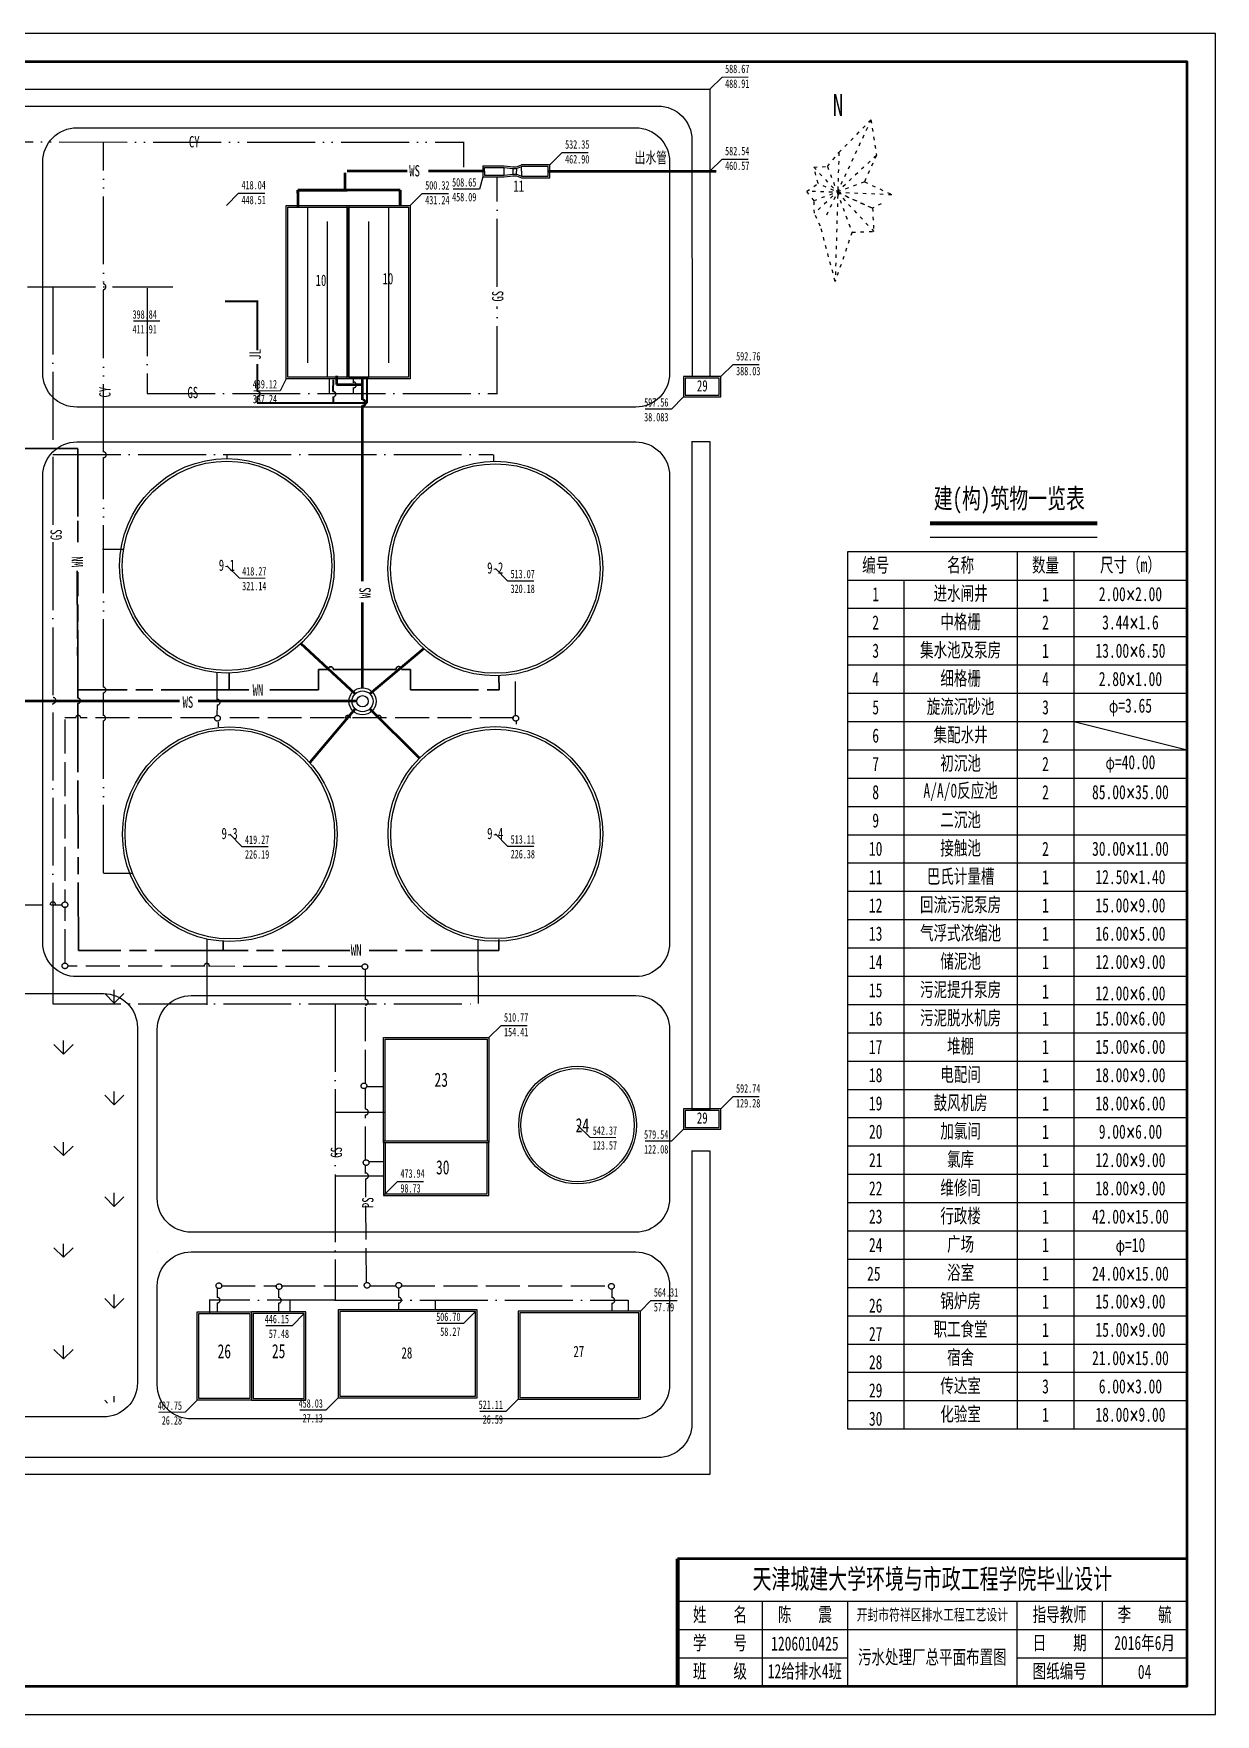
# Model space of a CAD drawing. Header units: millimetres. Extents: x 3398 to 7210, y -938 to 672.
# Drawn here: x 4851 to 5268, y -917 to -323 of the extents above; entities that cross this region are included whole.
import ezdxf
from ezdxf.enums import TextEntityAlignment as Align

# ---------------------------------------------------------------- set-up
doc = ezdxf.new("R2010")
doc.units = ezdxf.units.MM
for name, pattern in [('ACAD_ISO02W100', [15, 12, -3]), ('ACAD_ISO03W100', [30, 12, -18]), ('ACAD_ISO04W100', [30, 24, -3, 0, -3]), ('ACAD_ISO05W100', [33, 24, -3, 0, -3, 0, -3]), ('ACAD_ISO08W100', [36, 24, -3, 6, -3])]:
    doc.linetypes.add(name, pattern=pattern)
for name, color, linetype, lineweight in [('加氯线', 4, 'Continuous', 35), ('污水管线', 5, 'Continuous', 50), ('污泥管线', 40, 'ACAD_ISO08W100', 50)]:
    doc.layers.add(name, color=color, linetype=linetype, lineweight=lineweight)
for name, color, linetype in [('厂区排水管线', 252, 'ACAD_ISO02W100'), ('厂区给水管', 150, 'ACAD_ISO04W100'), ('图框线和图表线', 7, 'Continuous'), ('坐标', 7, 'Continuous'), ('文字', 7, 'Continuous'), ('污水处理构筑物', 6, 'Continuous'), ('绿地', 3, 'Continuous'), ('超越管线', 7, 'ACAD_ISO05W100'), ('辅助构筑物和建筑物', 1, 'Continuous')]:
    doc.layers.add(name, color=color, linetype=linetype)
doc.styles.add('52', font='', dxfattribs={"width": 0.7, "height": 5})
doc.styles.get("Standard").update_dxf_attribs({"font": 'txt', "bigfont": 'gbcbig.shx'})
doc.styles.add('长仿宋', font='simfang.ttf', dxfattribs={"width": 0.7, "height": 4})
doc.styles.get('52').set_extended_font_data('FangSong_GB2312')

# ---------------------------------------------------------------- blocks, each defined once
blk = doc.blocks.new('4')
at = {"layer": '厂区排水管线', "lineweight": -2}
blk.add_circle((0, 0), 1, dxfattribs=at)

msp = doc.modelspace()

# ---------------------------------------------------------------- hatches: boundary and pattern name
at = {"layer": '绿地', "lineweight": -3}
h = msp.add_hatch(dxfattribs=at)
h.set_pattern_fill('GRASS', color=256, style=0)
h.set_pattern_definition([(90, (4502.127, -827.204), (-17.9605, 17.9605), [4.7625, -31.1585]), (45, (4502.127, -827.204), (-17.9605, 17.9605), [4.7625, -20.6375]), (135, (4502.127, -827.204), (-17.9605, -17.9605), [4.7625, -20.6375])])
edge = h.paths.add_edge_path()
edge.add_arc((4535.682, -669.244), 12, 90, 180)
edge.add_line((4523.682, -669.244), (4523.682, -794.844))
edge.add_arc((4535.682, -794.844), 12, 180, 270)
edge.add_line((4535.682, -806.844), (4876.753, -806.844))
edge.add_arc((4876.753, -794.844), 12, 270, 360)
edge.add_line((4888.753, -794.844), (4888.753, -669.244))
edge.add_arc((4876.753, -669.244), 12, 0, 90)
edge.add_line((4876.753, -657.244), (4535.682, -657.244))
edge = h.paths.add_edge_path(flags=17)
edge.add_line((4523.682, -669.244), (4523.682, -794.844))

# ---------------------------------------------------------------- linework, layer by layer
at = {"layer": '加氯线'}
for p, q in [((4918.495, -417.391), (4929.932, -417.391)), ((4929.762, -417.22), (4929.762, -434.723)), ((4929.762, -439.656), (4929.762, -449.416)), ((4956.564, -445.195), (4956.517, -449.356)), ((4968.684, -453.383), (4968.684, -445.024)), ((4929.814, -451.099), (4929.814, -453.385)), ((4956.564, -451.297), (4956.564, -453.212)), ((4929.762, -453.383), (4968.684, -453.383))]:
    msp.add_line(p, q, dxfattribs=at)
at = {"layer": '加氯线', "lineweight": 30}
for centre in [(4929.752, -450.215), (4956.549, -450.347)]:
    msp.add_arc(centre, 1, 270, 90, dxfattribs=at)
at = {"layer": '厂区排水管线', "lineweight": -3}
for p, q in [((4915.686, -558.263), (4915.686, -548.686)), ((5021.081, -563.82), (5021.081, -549.112)), ((4915.686, -563.882), (4915.706, -560.143)), ((4865.633, -564.727), (4861.873, -564.727)), ((4914.678, -564.727), (4867.485, -564.727)), ((4916.002, -566.261), (4916.002, -567.86)), ((5020.484, -564.727), (4920.161, -564.727)), ((5021.354, -566.963), (5021.354, -565.895)), ((4861.9, -651.41), (4861.895, -631.391)), ((4911.231, -652.514), (4862.909, -652.477)), ((4966.834, -652.557), (4912.588, -652.515)), ((4968.015, -664.323), (4968.013, -653.653)), ((4968.02, -694.005), (4968.015, -666.224)), ((4968.022, -702.953), (4968.02, -695.552)), ((4974.361, -695.048), (4968.271, -695.048)), ((4968.063, -721.128), (4968.059, -705.013)), ((4968.091, -725.732), (4968.064, -722.641)), ((4974.545, -721.601), (4969.445, -721.617)), ((4968.429, -764.107), (4968.108, -727.605)), ((4915.664, -766.245), (4915.65, -769.527)), ((4917.079, -765.486), (4936.775, -765.486)), ((4937.276, -765.651), (4937.276, -765.671)), ((4938.306, -765.486), (4967.776, -765.486)), ((4969.625, -765.466), (4978.923, -765.468)), ((4979.697, -766.256), (4979.714, -769.472)), ((4980.557, -765.469), (5053.83, -765.483)), ((4915.642, -771.413), (4915.63, -774.386)), ((4937.276, -766.521), (4937.276, -769.659)), ((4937.276, -771.457), (4937.276, -774.386)), ((4979.725, -771.478), (4979.736, -773.554)), ((5055.086, -771.533), (5055.108, -774.505)), ((5055.097, -766.577), (5055.09, -769.621))]:
    msp.add_line(p, q, dxfattribs=at)
at = {"layer": '厂区排水管线'}
for p, q in [((4861.86, -565.335), (4861.863, -629.762)), ((4796.855, -630.787), (4860.86, -630.789))]:
    msp.add_line(p, q, dxfattribs=at)
at = {"layer": '厂区排水管线', "lineweight": -3}
for centre, radius, start, end in [((4875.357, -412.348), 1, 270, 90), ((4875.492, -471.721), 1, 270, 90), ((4875.35, -554.837), 1, 270, 90), ((4915.676, -559.16), 1, 270, 90), ((4866.538, -564.781), 0.954, 0, 180), ((4875.221, -564.784), 1, 270, 90), ((4961.82, -564.804), 0.954, 0, 180), ((4972.714, -564.776), 0.954, 0, 180), ((4857.589, -630.734), 0.954, 0, 180), ((4911.973, -652.419), 0.954, 0, 180), ((4967.985, -665.22), 1, 270, 90), ((4968.059, -704.013), 1, 270, 90), ((4968.094, -726.595), 1, 270, 90), ((4915.66, -770.499), 1, 270, 90), ((4937.284, -770.563), 1, 270, 90), ((4979.751, -770.48), 1, 270, 90), ((5055.112, -770.56), 1, 264.748895, 89.973598)]:
    msp.add_arc(centre, radius, start, end, dxfattribs=at)
at = {"layer": '厂区给水管'}
for p, q in [((5014.498, -412.324), (5014.498, -373.77)), ((4607.81, -412.319), (4899.93, -412.319)), ((4857.622, -412.314), (4857.622, -645.043)), ((4890.908, -412.848), (4890.908, -450.128)), ((5014.498, -450.26), (5014.498, -419.321)), ((4955.305, -450.143), (4955.305, -444.947)), ((4963.833, -446.25), (4963.833, -444.947)), ((4890.908, -450.128), (5014.498, -450.128)), ((4963.833, -450.143), (4963.833, -447.902)), ((4857.612, -471.646), (5013.195, -471.646)), ((4857.622, -645.043), (4857.622, -665.757)), ((4912.085, -666.07), (4912.057, -642.75)), ((5007.755, -643.083), (5007.79, -665.61)), ((4857.622, -665.757), (5007.71, -665.757))]:
    msp.add_line(p, q, dxfattribs=at)
at = {"layer": '厂区给水管', "lineweight": -3}
for p, q in [((4919.093, -471.584), (4919.093, -473.08)), ((5013.209, -471.723), (5013.209, -473.955)), ((4957.286, -665.848), (4957.286, -770.533)), ((4957.315, -704.027), (4974.998, -704.027)), ((4957.225, -726.567), (4974.447, -726.567)), ((4957.286, -770.533), (4912.827, -770.533)), ((4912.933, -770.648), (4912.933, -774.999)), ((4941.335, -770.441), (4941.335, -774.791)), ((4957.115, -770.533), (5060.872, -770.533)), ((4992.601, -770.5), (4992.601, -773.852)), ((5060.872, -770.533), (5060.872, -774.522))]:
    msp.add_line(p, q, dxfattribs=at)
for centre in [(4963.842, -447.042), (4857.658, -558.545)]:
    msp.add_arc(centre, 1, 270, 90, dxfattribs=at)
at = {"layer": '图框线和图表线'}
for p, q in [((5258.261, -332.887), (5258.261, -412.887)), ((5226.477, -500.933), (5167.477, -500.933)), ((5258.261, -505.994), (5138.261, -505.994)), ((5138.261, -505.994), (5138.261, -515.994)), ((5198.261, -505.994), (5198.261, -815.994)), ((5218.261, -505.856), (5218.261, -815.994)), ((5138.261, -515.994), (5138.261, -815.994)), ((5138.261, -515.994), (5258.261, -515.994)), ((5158.261, -515.994), (5158.261, -815.994)), ((5138.261, -525.994), (5258.261, -525.994)), ((5138.261, -535.994), (5258.261, -535.994)), ((5138.261, -545.994), (5258.261, -545.994)), ((5138.261, -555.994), (5258.261, -555.994)), ((5138.261, -565.994), (5258.261, -565.994)), ((5218.261, -565.994), (5258.261, -575.994)), ((5138.261, -575.994), (5258.261, -575.994)), ((5138.261, -585.994), (5258.261, -585.994)), ((5138.261, -595.994), (5258.261, -595.994)), ((5138.261, -605.994), (5258.261, -605.994)), ((5138.261, -615.994), (5258.261, -615.994)), ((5138.261, -625.994), (5258.261, -625.994)), ((5138.261, -635.994), (5258.261, -635.994)), ((5138.261, -645.994), (5258.261, -645.994)), ((5138.261, -655.994), (5258.261, -655.994)), ((5138.261, -665.994), (5258.261, -665.994)), ((5138.261, -675.994), (5258.261, -675.994)), ((5138.261, -685.994), (5258.261, -685.994)), ((5138.261, -695.994), (5258.261, -695.994)), ((5138.261, -705.994), (5258.261, -705.994)), ((5138.261, -715.994), (5258.261, -715.994)), ((5138.261, -725.994), (5258.261, -725.994)), ((5138.261, -735.994), (5258.261, -735.994)), ((5138.261, -745.994), (5258.261, -745.994)), ((5138.261, -755.994), (5258.261, -755.994)), ((5138.261, -765.994), (5258.261, -765.994)), ((5138.261, -775.994), (5258.261, -775.994)), ((5138.261, -785.994), (5258.261, -785.994)), ((5138.261, -795.994), (5258.261, -795.994)), ((5138.261, -805.994), (5258.261, -805.994)), ((5138.261, -815.994), (5258.261, -815.994)), ((5078.261, -876.887), (5258.261, -876.887)), ((5108.261, -906.887), (5108.261, -876.887)), ((5138.261, -876.887), (5138.261, -906.887)), ((5198.261, -906.887), (5198.261, -876.887)), ((5228.261, -876.887), (5228.261, -906.887)), ((5078.261, -886.887), (5258.261, -886.887)), ((5078.261, -896.887), (5138.261, -896.887)), ((5198.261, -896.887), (5258.261, -896.887)), ((5258.261, -906.887), (5078.261, -906.887)), ((5258.261, -906.887), (5258.261, -906.887))]:
    msp.add_line(p, q, dxfattribs=at)
at = {"layer": '图框线和图表线', "color": 0, "linetype": 'ACAD_ISO03W100', "ltscale": 0.1}
for p, q in [((5146.607, -353.379), (5130.357, -388.272)), ((5135.277, -364.921), (5146.607, -353.379)), ((5146.607, -353.379), (5148.52, -365.936)), ((5148.52, -365.936), (5126.597, -386.395)), ((5131.219, -369.819), (5135.277, -364.921)), ((5135.277, -364.921), (5133.965, -410.485)), ((5148.52, -365.936), (5144.257, -375.3)), ((5126.386, -370.083), (5131.219, -369.819)), ((5126.386, -370.083), (5147.592, -392.806)), ((5127.909, -375.852), (5126.386, -370.083)), ((5131.219, -369.819), (5134.621, -378.907)), ((5123.887, -378.597), (5127.909, -375.852)), ((5153.952, -379.856), (5123.887, -378.597)), ((5126.537, -381.933), (5123.887, -378.597)), ((5144.257, -375.3), (5126.537, -381.933)), ((5147.135, -384.604), (5127.909, -375.852)), ((5134.621, -378.907), (5147.135, -384.604)), ((5126.597, -386.395), (5126.537, -381.933)), ((5128.755, -390.93), (5126.597, -386.395)), ((5133.965, -410.485), (5128.755, -390.93)), ((5139.93, -393.091), (5133.965, -410.485))]:
    msp.add_line(p, q, dxfattribs=at)
at = {"layer": '图框线和图表线', "linetype": 'ACAD_ISO03W100', "ltscale": 0.1}
for p, q in [((5134.621, -378.907), (5139.93, -393.091)), ((5144.257, -375.3), (5153.621, -379.563)), ((5150.248, -383.023), (5147.135, -384.604)), ((5147.135, -384.604), (5147.592, -392.806)), ((5139.93, -393.091), (5147.592, -392.806))]:
    msp.add_line(p, q, dxfattribs=at)
at = {"layer": '图框线和图表线', "lineweight": 70}
for p, q in [((5167.477, -495.933), (5226.477, -495.933)), ((5078.261, -861.887), (5078.261, -906.887))]:
    msp.add_line(p, q, dxfattribs=at)
at = {"layer": '图框线和图表线', "lineweight": 50}
msp.add_line((5258.261, -861.887), (5078.261, -861.887), dxfattribs=at)
at = {"layer": '图框线和图表线'}
msp.add_lwpolyline([(4427.261, -916.887), (5268.261, -916.887), (5268.261, -322.887), (4427.261, -322.887)], close=True, dxfattribs=at)
at = {"layer": '图框线和图表线', "lineweight": 50}
msp.add_lwpolyline([(4452.261, -906.887), (5258.261, -906.887), (5258.261, -332.887), (4452.261, -332.887)], close=True, dxfattribs=at)
at = {"layer": '坐标', "lineweight": -3}
for p, q in [((5089.707, -342.514), (5094, -338.221)), ((5094, -338.221), (5103.248, -338.199)), ((5033.186, -369.223), (5037.479, -364.93)), ((5037.479, -364.93), (5046.728, -364.908)), ((5089.706, -371.547), (5093.999, -367.254)), ((5093.999, -367.254), (5103.247, -367.232)), ((5009.486, -373.527), (5008.274, -377.82)), ((4918.886, -383.613), (4923.179, -379.321)), ((4923.179, -379.321), (4932.427, -379.298)), ((4983.774, -383.679), (4988.067, -379.387)), ((4988.067, -379.387), (4997.315, -379.364)), ((5008.274, -377.82), (4999.026, -377.842)), ((4895.393, -424.506), (4886.145, -424.529)), ((4939.961, -444.879), (4937.855, -449.172)), ((5093.604, -444.088), (5097.897, -439.795)), ((5097.897, -439.795), (5107.145, -439.773)), ((4937.855, -449.172), (4928.607, -449.195)), ((5080.404, -451.288), (5076.111, -455.581)), ((5076.111, -455.581), (5066.863, -455.603)), ((4919.107, -510.976), (4923.4, -515.269)), ((4923.4, -515.269), (4932.649, -515.292)), ((5013.911, -511.942), (5018.204, -516.235)), ((5018.204, -516.235), (5027.452, -516.257)), ((4920.111, -605.828), (4924.404, -610.121)), ((5013.954, -605.738), (5018.246, -610.031)), ((4924.404, -610.121), (4933.652, -610.143)), ((5018.246, -610.031), (5027.495, -610.053)), ((5011.616, -677.709), (5015.909, -673.416)), ((5015.909, -673.416), (5025.157, -673.394)), ((5093.579, -702.837), (5097.872, -698.544)), ((5097.872, -698.544), (5107.12, -698.522)), ((5042.969, -708.645), (5047.262, -712.938)), ((5080.379, -710.037), (5076.086, -714.33)), ((5047.262, -712.938), (5056.51, -712.96)), ((5076.086, -714.33), (5066.838, -714.352)), ((4974.416, -733.509), (4979.309, -728.616)), ((4979.309, -728.616), (4988.557, -728.594)), ((5065.148, -774.33), (5068.841, -770.637)), ((5068.841, -770.637), (5078.09, -770.615)), ((4946.39, -775.241), (4942.098, -779.534)), ((5006.944, -774.473), (5002.651, -778.766)), ((4942.098, -779.534), (4932.849, -779.556)), ((5002.651, -778.766), (4993.403, -778.788)), ((4908.59, -805.841), (4904.298, -810.134)), ((4958.344, -805.073), (4954.051, -809.366)), ((5021.948, -805.53), (5017.656, -809.823)), ((4904.298, -810.134), (4895.049, -810.156)), ((4954.051, -809.366), (4944.803, -809.388)), ((5017.656, -809.823), (5008.407, -809.845))]:
    msp.add_line(p, q, dxfattribs=at)
at = {"layer": '污水处理构筑物', "color": 6, "lineweight": -2}
for p, q in [((5009.486, -369.567), (5009.486, -373.527)), ((5009.486, -369.567), (5016.986, -369.567)), ((5009.486, -373.527), (5016.986, -373.527)), ((5010.086, -371.547), (5010.086, -370.167)), ((5010.086, -370.167), (5016.986, -370.167)), ((5010.086, -371.547), (5010.086, -372.927)), ((5010.086, -372.927), (5016.986, -372.927)), ((5016.986, -370.167), (5020.136, -370.532)), ((5016.986, -372.927), (5016.986, -370.167)), ((5016.986, -372.927), (5020.136, -372.561)), ((5017.056, -369.571), (5020.206, -369.936)), ((5017.056, -373.523), (5020.206, -373.157)), ((5020.136, -369.932), (5021.336, -369.932)), ((5020.136, -370.532), (5020.136, -372.561)), ((5020.136, -370.532), (5021.336, -370.532)), ((5020.136, -372.561), (5021.336, -372.561)), ((5020.136, -373.161), (5021.336, -373.161)), ((5021.336, -369.932), (5023.136, -369.223)), ((5021.336, -370.532), (5023.136, -369.823)), ((5021.336, -370.532), (5021.336, -371.547)), ((5021.336, -372.561), (5021.336, -371.547)), ((5021.336, -372.561), (5023.136, -373.271)), ((5021.336, -373.161), (5023.136, -373.871)), ((5033.186, -369.223), (5023.136, -369.223)), ((5023.136, -371.547), (5023.136, -369.823)), ((5032.586, -369.823), (5023.136, -369.823)), ((5023.136, -371.547), (5023.136, -373.271)), ((5023.136, -373.271), (5032.586, -373.271)), ((5023.136, -373.871), (5033.186, -373.871)), ((5032.586, -373.271), (5032.586, -369.823)), ((5033.186, -373.871), (5033.186, -369.223))]:
    msp.add_line(p, q, dxfattribs=at)
at = {"layer": '污水处理构筑物'}
for p, q in [((4944.191, -384.279), (4951.191, -384.279)), ((4947.561, -384.279), (4947.561, -439.279)), ((4962.174, -384.279), (4976.174, -384.279)), ((4976.174, -384.279), (4976.174, -439.279)), ((4954.561, -444.279), (4954.561, -389.279)), ((4969.174, -444.279), (4969.174, -389.279)), ((4961.561, -444.279), (4954.561, -444.279)), ((4962.174, -444.279), (4969.174, -444.279))]:
    msp.add_line(p, q, dxfattribs=at)
for points in [[(4939.961, -383.679), (4962.161, -383.679), (4962.161, -444.879), (4939.961, -444.879)], [(4940.561, -444.279), (4940.561, -384.279), (4961.561, -384.279), (4961.561, -444.279)], [(4961.574, -383.679), (4983.774, -383.679), (4983.774, -444.879), (4961.574, -444.879)], [(4962.174, -444.279), (4962.174, -384.279), (4983.174, -384.279), (4983.174, -444.279)]]:
    msp.add_lwpolyline(points, close=True, dxfattribs=at)
at = {"layer": '污水处理构筑物', "color": 6, "lineweight": -2}
for centre, radius in [((4919.107, -510.976), 37.925), ((4919.107, -510.976), 37), ((5013.911, -511.942), 37.925), ((5013.911, -511.942), 37), ((4920.111, -605.828), 37.925), ((4920.111, -605.828), 37), ((5013.954, -605.738), 37.925), ((5013.954, -605.738), 37)]:
    msp.add_circle(centre, radius, dxfattribs=at)
at = {"layer": '污水处理构筑物'}
for radius in [4.8, 3.7, 2]:
    msp.add_circle((4966.992, -558.861), radius, dxfattribs=at)
at = {"layer": '污水管线', "lineweight": 50}
for p, q in [((4960.848, -378.229), (4960.848, -372.091)), ((4982.732, -371.547), (4961.574, -371.547)), ((5010.086, -371.547), (4990.257, -371.547)), ((5032.586, -371.547), (5091.919, -371.547)), ((4944.191, -379.279), (4944.191, -378.229)), ((4944.191, -378.229), (4944.191, -384.279)), ((4980.242, -378.229), (4944.191, -378.229)), ((4944.191, -378.229), (4961.574, -378.229)), ((4980.242, -378.229), (4980.242, -383.679)), ((4980.242, -383.679), (4980.242, -378.229)), ((4957.798, -443.848), (4957.798, -446.848)), ((4966.982, -452.305), (4966.992, -444.279)), ((4957.798, -446.848), (4966.992, -446.848)), ((4966.992, -516.363), (4966.992, -454.301)), ((4966.992, -554.061), (4966.992, -523.934)), ((4964.376, -556.245), (4945.223, -538.48)), ((4969.609, -556.245), (4988.647, -540.227)), ((4902.325, -558.861), (4829.676, -558.861)), ((4964.992, -558.861), (4908.888, -558.861)), ((4964.376, -561.478), (4948.358, -580.521)), ((4987.094, -578.963), (4969.609, -561.478))]:
    msp.add_line(p, q, dxfattribs=at)
msp.add_arc((4967.075, -453.39), 1, 270, 90, dxfattribs=at)
at = {"layer": '污泥管线', "lineweight": 30}
for p, q in [((4738.389, -469.676), (4866.379, -469.547)), ((4866.455, -469.574), (4866.441, -505.162)), ((4866.366, -498.75), (4866.366, -495.059)), ((4866.159, -512.771), (4866.421, -554.825)), ((4866.366, -557.67), (4866.366, -513.245)), ((4919.9, -548.946), (4919.899, -554.789)), ((4951.476, -554.789), (4951.476, -547.572)), ((4951.476, -547.572), (4954.775, -547.585)), ((4956.669, -547.573), (4978.846, -547.556)), ((4980.792, -547.571), (4983.994, -547.572)), ((4983.994, -547.572), (4983.994, -554.789)), ((5015.246, -554.789), (5015.159, -549.772)), ((4919.899, -554.789), (4866.421, -554.825)), ((4919.899, -554.789), (4926.825, -554.789)), ((4934.258, -554.789), (4951.476, -554.789)), ((4983.994, -554.789), (5015.246, -554.789)), ((4866.367, -580.262), (4866.367, -559.647)), ((4866.668, -646.896), (4866.367, -580.128)), ((4917.663, -646.896), (4866.668, -646.896)), ((4962.553, -646.874), (4917.663, -646.896)), ((4917.734, -646.896), (4917.749, -643.635)), ((5015.175, -646.896), (4969.338, -646.896)), ((5015.176, -646.935), (5015.176, -643.05))]:
    msp.add_line(p, q, dxfattribs=at)
for centre, radius, start, end in [((4955.727, -547.6), 0.954, 0, 180), ((4979.768, -547.545), 0.954, 0, 180), ((4866.312, -558.67), 1, 270, 90)]:
    msp.add_arc(centre, radius, start, end, dxfattribs=at)
at = {"layer": '绿地'}
for p, q in [((4506.841, -342.514), (5083.707, -342.514)), ((5083.707, -342.514), (5089.707, -342.514)), ((5089.707, -342.514), (5089.704, -444.163)), ((5083.374, -466.998), (5089.724, -467.041)), ((5089.707, -467.039), (5089.707, -703.111)), ((5083.348, -702.837), (5089.715, -702.837)), ((5089.715, -717.837), (5083.301, -717.837)), ((5089.707, -717.733), (5089.707, -826.119)), ((4894.464, -753.474), (4894.463, -753.474)), ((5089.707, -826.119), (5089.707, -832.119)), ((5022.168, -832.077), (4506.841, -832.119)), ((5089.707, -832.119), (5022.168, -832.077))]:
    msp.add_line(p, q, dxfattribs=at)
at = {"layer": '绿地', "lineweight": -3}
msp.add_line((4534.397, -662.16), (4875.468, -662.16), dxfattribs=at)
at = {"layer": '绿地'}
for points in [[(4506.841, -414.363), (4506.841, -360.514, -0.4142136), (4518.841, -348.514), (5071.377, -348.514, -0.4141368), (5083.377, -360.51), (5083.399, -444.099)], [(5022.729, -826.119), (4518.839, -826.119, -0.4141717), (4506.839, -814.121), (4506.786, -436.731)], [(4534.397, -662.16), (4875.468, -662.16, -0.4142136), (4887.468, -674.16), (4887.468, -799.76, -0.4142136), (4875.468, -811.76), (4534.397, -811.76, -0.4142136), (4522.397, -799.76), (4522.397, -674.16)], [(4906.461, -746.476, -0.4141657), (4894.463, -734.476), (4894.463, -674.848, -0.4142136), (4906.463, -662.848), (4914.971, -662.848), (5063.481, -662.848, -0.4142136), (5075.481, -674.848), (5075.481, -734.501, -0.4142614), (5063.479, -746.501), (4906.461, -746.476)], [(5083.374, -717.657), (5083.374, -814.12, -0.4141983), (5071.375, -826.12), (5022.186, -826.123)], [(5063.481, -753.474), (5063.481, -753.474, -0.4142136), (5075.481, -765.474), (5075.481, -800.448, -0.4142136), (5063.481, -812.448), (4906.463, -812.448, -0.4142136), (4894.463, -800.448), (4894.463, -765.474, -0.4142136), (4906.463, -753.474), (5063.481, -753.474)]]:
    msp.add_lwpolyline(points, format="xyb", dxfattribs=at)
for points in [[(4866.039, -356.184), (5063.481, -356.184, -0.4142136), (5075.481, -368.184), (5075.481, -442.894, -0.4142136), (5063.481, -454.894), (4866.039, -454.894, -0.4142136), (4854.039, -442.894), (4854.039, -368.184, -0.4142136)], [(4866.039, -467.212), (5063.481, -467.212, -0.4142136), (5075.481, -479.212), (5075.481, -644.17, -0.4142136), (5063.481, -656.17), (4866.039, -656.17, -0.4142136), (4854.039, -644.17), (4854.039, -479.212, -0.4142136)]]:
    msp.add_lwpolyline(points, format="xyb", close=True, dxfattribs=at)
msp.add_lwpolyline([(5083.374, -466.951), (5083.374, -703.197)], dxfattribs=at)
at = {"layer": '超越管线'}
for p, q in [((4594.221, -361.13), (5002.901, -361.221)), ((5002.685, -361.221), (5002.685, -370.134))]:
    msp.add_line(p, q, dxfattribs=at)
at = {"layer": '超越管线', "lineweight": -3}
for p, q in [((4875.471, -470.812), (4875.471, -361.178)), ((4875.472, -553.849), (4875.471, -472.682)), ((4875.179, -505.142), (4882.679, -505.142)), ((4875.471, -563.967), (4875.465, -555.829)), ((4875.471, -619.449), (4875.471, -565.642)), ((4875.46, -619.604), (4885.601, -619.604))]:
    msp.add_line(p, q, dxfattribs=at)
at = {"layer": '辅助构筑物和建筑物', "lineweight": -2}
for p, q in [((4974.416, -696.909), (4974.416, -677.709)), ((4974.416, -677.709), (5011.616, -677.709)), ((4975.016, -696.309), (4975.016, -678.309)), ((4975.016, -678.309), (5011.016, -678.309)), ((5011.016, -678.309), (5011.016, -696.309)), ((5011.616, -677.709), (5011.616, -696.909)), ((4974.416, -714.909), (4974.416, -695.709)), ((4975.016, -714.309), (4975.016, -696.309)), ((5011.016, -696.309), (5011.016, -714.309)), ((5011.616, -695.709), (5011.616, -714.909)), ((5011.616, -714.909), (4974.416, -714.909)), ((5011.016, -714.309), (4975.016, -714.309))]:
    msp.add_line(p, q, dxfattribs=at)
for points in [[(5093.604, -444.088), (5080.404, -444.088), (5080.404, -451.288), (5093.604, -451.288)], [(5093.004, -444.688), (5081.004, -444.688), (5081.004, -450.688), (5093.004, -450.688)], [(5093.579, -702.837), (5080.379, -702.837), (5080.379, -710.037), (5093.579, -710.037)], [(5092.979, -703.437), (5080.979, -703.437), (5080.979, -709.437), (5092.979, -709.437)], [(5011.616, -733.509), (5011.616, -714.309), (4974.416, -714.309), (4974.416, -733.509)], [(5011.016, -732.909), (5011.016, -714.909), (4975.016, -714.909), (4975.016, -732.909)], [(4908.59, -774.641), (4927.79, -774.641), (4927.79, -805.841), (4908.59, -805.841)], [(4909.19, -775.241), (4927.19, -775.241), (4927.19, -805.241), (4909.19, -805.241)], [(4927.79, -805.841), (4946.99, -805.841), (4946.99, -774.641), (4927.79, -774.641)], [(4928.39, -805.241), (4946.39, -805.241), (4946.39, -775.241), (4928.39, -775.241)], [(4958.344, -773.873), (4958.344, -805.073), (5007.544, -805.073), (5007.544, -773.873)], [(4958.944, -774.473), (4958.944, -804.473), (5006.944, -804.473), (5006.944, -774.473)], [(5021.948, -774.33), (5021.948, -805.53), (5065.148, -805.53), (5065.148, -774.33)], [(5022.548, -774.93), (5022.548, -804.93), (5064.548, -804.93), (5064.548, -774.93)]]:
    msp.add_lwpolyline(points, close=True, dxfattribs=at)
at = {"layer": '辅助构筑物和建筑物'}
for radius in [20.787, 20]:
    msp.add_circle((5042.969, -708.645), radius, dxfattribs=at)

# ---------------------------------------------------------------- block references
at = {"layer": '文字', "lineweight": -2}
for p in [(4915.759, -564.845), (5021.133, -564.845), (4861.869, -630.756), (4861.869, -652.356), (4967.82, -652.651), (4967.507, -694.757), (4968.261, -721.884), (4916.252, -765.401), (4937.533, -765.712), (4968.601, -765.246), (4979.786, -765.246), (5054.919, -765.6)]:
    msp.add_blockref('4', p, dxfattribs=at)

# ---------------------------------------------------------------- texts
at = {"char_height": 4, "width": 6.60744, "attachment_point": 1, "style": '长仿宋'}
for insert in [(4983.48, -369.356), (4903.404, -557.138)]:
    msp.add_mtext('WS', dxfattribs=dict(at, insert=insert))
at = {"insert": (4965.875, -522.421), "char_height": 4, "width": 6.60744, "attachment_point": 1, "rotation": 90, "style": '长仿宋'}
msp.add_mtext('WS', dxfattribs=at)
at = {"layer": '图框线和图表线', "style": '52', "width": 0.7}
msp.add_text('N', height=7.7, dxfattribs=at).set_placement((5134.956, -348.105), align=Align.MIDDLE)
at = {"layer": '坐标', "lineweight": -3, "char_height": 3, "style": '长仿宋'}
for s, insert, width, attachment_point in [('{\\fFangSong_GB2312|b0|i0|c134|p49;588.67}', (5095.07, -333.834), 9.59897, 1), ('{\\fFangSong_GB2312|b0|i0|c134|p49;488.91}', (5095.07, -339.056), 8.86058, 1), ('{\\fFangSong_GB2312|b0|i0|c134|p49;532.35}', (5038.549, -360.543), 9.59897, 1), ('{\\fFangSong_GB2312|b0|i0|c134|p49;462.90}', (5038.549, -365.765), 8.86058, 1), ('{\\fFangSong_GB2312|b0|i0|c134|p49;460.57}', (5095.069, -368.089), 8.86058, 1), ('{\\fFangSong_GB2312|b0|i0|c134|p49;582.54}', (5095.069, -362.867), 9.59897, 1), ('{\\fFangSong_GB2312|b0|i0|c134|p49;508.65}', (5007.204, -376.985), 8.86058, 9), ('{\\fFangSong_GB2312|b0|i0|c134|p49;418.04}', (4924.248, -374.934), 9.59897, 1), ('{\\fFangSong_GB2312|b0|i0|c134|p49;500.32}', (4989.136, -375), 9.59897, 1), ('{\\fFangSong_GB2312|b0|i0|c134|p49;458.09}', (5007.204, -382.206), 9.59897, 9), ('{\\fFangSong_GB2312|b0|i0|c134|p49;448.51}', (4924.248, -380.155), 8.86058, 1), ('{\\fFangSong_GB2312|b0|i0|c134|p49;431.24}', (4989.136, -380.221), 8.86058, 1), ('{\\fFangSong_GB2312|b0|i0|c134|p49;398.84}', (4894.324, -423.672), 8.86058, 9), ('{\\fFangSong_GB2312|b0|i0|c134|p49;411.91}', (4894.324, -428.893), 9.59897, 9), ('{\\fFangSong_GB2312|b0|i0|c134|p49;592.76}', (5098.966, -435.408), 9.59897, 1), ('{\\fFangSong_GB2312|b0|i0|c134|p49;439.12}', (4936.786, -448.338), 8.86058, 9), ('{\\fFangSong_GB2312|b0|i0|c134|p49;388.03}', (5098.966, -440.63), 8.86058, 1), ('{\\fFangSong_GB2312|b0|i0|c134|p49;387.24}', (4936.786, -453.559), 9.59897, 9), ('{\\fFangSong_GB2312|b0|i0|c134|p49;38.083}', (5075.041, -459.967), 9.59897, 9), ('{\\fFangSong_GB2312|b0|i0|c134|p49;597.56}', (5075.041, -454.746), 8.86058, 9), ('{\\fFangSong_GB2312|b0|i0|c134|p49;418.27}', (4924.47, -514.435), 8.86058, 7), ('{\\fFangSong_GB2312|b0|i0|c134|p49;321.14}', (4924.47, -519.656), 9.59897, 7), ('{\\fFangSong_GB2312|b0|i0|c134|p49;513.07}', (5019.274, -515.4), 8.86058, 7), ('{\\fFangSong_GB2312|b0|i0|c134|p49;320.18}', (5019.274, -520.622), 9.59897, 7), ('{\\fFangSong_GB2312|b0|i0|c134|p49;419.27}', (4925.473, -609.286), 8.86058, 7), ('{\\fFangSong_GB2312|b0|i0|c134|p49;226.19}', (4925.473, -614.507), 9.59897, 7), ('{\\fFangSong_GB2312|b0|i0|c134|p49;513.11}', (5019.316, -609.196), 8.86058, 7), ('{\\fFangSong_GB2312|b0|i0|c134|p49;226.38}', (5019.316, -614.417), 9.59897, 7), ('{\\fFangSong_GB2312|b0|i0|c134|p49;510.77}', (5016.978, -669.029), 9.59897, 1), ('{\\fFangSong_GB2312|b0|i0|c134|p49;154.41}', (5016.978, -674.251), 8.86058, 1), ('{\\fFangSong_GB2312|b0|i0|c134|p49;592.74}', (5098.941, -694.158), 9.59897, 1), ('{\\fFangSong_GB2312|b0|i0|c134|p49;129.28}', (5098.941, -699.379), 8.86058, 1), ('{\\fFangSong_GB2312|b0|i0|c134|p49;542.37}', (5048.331, -712.103), 8.86058, 7), ('{\\fFangSong_GB2312|b0|i0|c134|p49;579.54}', (5075.016, -713.495), 8.86058, 9), ('{\\fFangSong_GB2312|b0|i0|c134|p49;123.57}', (5048.331, -717.325), 9.59897, 7), ('{\\fFangSong_GB2312|b0|i0|c134|p49;122.08}', (5075.016, -718.717), 9.59897, 9), ('{\\fFangSong_GB2312|b0|i0|c134|p49;473.94}', (4980.378, -724.229), 9.59897, 1), ('{\\fFangSong_GB2312|b0|i0|c134|p49;98.73}', (4980.378, -729.451), 8.86058, 1), ('{\\fFangSong_GB2312|b0|i0|c134|p49;564.31}', (5069.911, -766.25), 9.59897, 1), ('{\\fFangSong_GB2312|b0|i0|c134|p49;57.79}', (5069.911, -771.472), 8.86058, 1), ('{\\fFangSong_GB2312|b0|i0|c134|p49;446.15}', (4941.028, -778.699), 8.86058, 9), ('{\\fFangSong_GB2312|b0|i0|c134|p49;506.70}', (5001.582, -777.931), 8.86058, 9), ('{\\fFangSong_GB2312|b0|i0|c134|p49;57.48}', (4941.028, -783.92), 9.59897, 9), ('{\\fFangSong_GB2312|b0|i0|c134|p49;58.27}', (5001.582, -783.153), 9.59897, 9), ('{\\fFangSong_GB2312|b0|i0|c134|p49;407.75}', (4903.228, -809.299), 8.86058, 9), ('{\\fFangSong_GB2312|b0|i0|c134|p49;458.03}', (4952.982, -808.531), 8.86058, 9), ('{\\fFangSong_GB2312|b0|i0|c134|p49;521.11}', (5016.586, -808.988), 8.86058, 9), ('{\\fFangSong_GB2312|b0|i0|c134|p49;26.28}', (4903.228, -814.52), 9.59897, 9), ('{\\fFangSong_GB2312|b0|i0|c134|p49;27.13}', (4952.982, -813.753), 9.59897, 9), ('{\\fFangSong_GB2312|b0|i0|c134|p49;26.59}', (5016.586, -814.209), 9.59897, 9)]:
    msp.add_mtext(s, dxfattribs=dict(at, insert=insert, width=width, attachment_point=attachment_point))
at = {"layer": '文字', "style": '长仿宋'}
for s, insert, char_height, width, attachment_point in [('CY', (4905.646, -359.095), 4, 10.77679, 1), ('11', (5020.267, -374.756), 4, 0.98258, 1), ('10', (4950.399, -408.051), 4, 0.98258, 1), ('10', (4974.047, -407.483), 4, 0.98258, 1), ('GS', (4905.134, -447.718), 4, 10.77679, 1), ('建(构)筑物一览表', (5168.74, -483.669), 7, 75, 1), ('9-1', (4916.204, -508.749), 4, 14.93945, 1), ('9-2', (5011.008, -509.715), 4, 14.93945, 1), ('编号', (5148.261, -510.994), 5, 20, 5), ('名称', (5178.261, -510.994), 5, 40, 5), ('{\\fFangSong|b0|i0|c134|p49;\\W0.7;数量}', (5208.261, -510.994), 5, 20, 5), ('尺寸（m）', (5238.261, -510.994), 5, 40, 5), ('1', (5148.261, -520.994), 5, 20, 5), ('{\\fFangSong|b0|i0|c134|p49;\\W0.7;进水闸井}', (5178.261, -520.994), 5, 40, 5), ('{\\fFangSong|b0|i0|c134|p49;\\W0.7;1}', (5208.261, -520.994), 5, 20, 5), ('2.00{\\Ftxt,gbcbig|c134;×}2.00', (5238.261, -520.994), 5, 40, 5), ('中格栅', (5178.261, -530.994), 5, 40, 5), ('3.44{\\Ftxt,gbcbig|c134;×}1.6', (5238.261, -530.994), 5, 40, 5), ('3', (5148.261, -540.994), 5, 20, 5), ('{\\fFangSong|b0|i0|c134|p49;\\W0.7;集水池及泵房}', (5178.261, -540.994), 5, 40, 5), ('1', (5208.261, -540.994), 5, 20, 5), ('13.00{\\Ftxt,gbcbig|c134;×}6.50', (5238.261, -540.994), 5, 40, 5), ('4', (5148.261, -550.994), 5, 20, 5), ('{\\fFangSong|b0|i0|c134|p49;\\W0.7;细格栅}', (5178.261, -550.994), 5, 40, 5), ('4', (5208.261, -550.994), 5, 20, 5), ('2.80{\\Ftxt,gbcbig|c134;×}1.00', (5238.261, -550.994), 5, 40, 5), ('WN', (4928.14, -552.914), 4, 10.77679, 1), ('旋流沉砂池', (5178.261, -560.994), 5, 40, 5), ('{\\H0.9167x;φ}=3.65', (5238.261, -560.994), 5, 40, 5), ('5', (5148.261, -560.994), 5, 20, 5), ('3', (5208.261, -560.994), 5, 20, 5), ('6', (5148.261, -570.994), 5, 20, 5), ('集配水井', (5178.261, -570.994), 5, 40, 5), ('{\\fFangSong|b0|i0|c134|p49;\\W0.7;2}', (5208.261, -570.994), 5, 20, 5), ('7', (5148.261, -580.994), 5, 20, 5), ('{\\fFangSong|b0|i0|c134|p49;\\W0.7;初沉池}', (5178.261, -580.994), 5, 40, 5), ('2', (5208.261, -580.994), 5, 20, 5), ('{\\H0.9167x;φ}=40.00', (5238.261, -580.994), 5, 40, 5), ('{\\fFangSong|b0|i0|c134|p49;\\W0.7;A/A/0反应池}', (5178.261, -590.994), 5, 40, 5), ('8', (5148.261, -590.994), 5, 20, 5), ('{\\fFangSong|b0|i0|c134|p49;\\W0.7;2}', (5208.261, -590.994), 5, 20, 5), ('85.00{\\Ftxt,gbcbig|c134;×}35.00', (5238.261, -590.994), 5, 40, 5), ('9', (5148.261, -600.994), 5, 20, 5), ('{\\fFangSong|b0|i0|c134|p49;\\W0.7;二沉池}', (5178.261, -600.994), 5, 40, 5), ('9-3', (4917.17, -603.553), 4, 14.93945, 1), ('9-4', (5011.008, -603.553), 4, 14.93945, 1), ('10', (5148.261, -610.994), 5, 20, 5), ('{\\fFangSong|b0|i0|c134|p49;\\W0.7;接触池}', (5178.261, -610.994), 5, 40, 5), ('{\\fFangSong|b0|i0|c134|p49;\\W0.7;2}', (5208.261, -610.994), 5, 20, 5), ('30.00{\\Ftxt,gbcbig|c134;×}11.00', (5238.261, -610.994), 5, 40, 5), ('{\\fFangSong|b0|i0|c134|p49;\\W0.7;巴氏计量槽}', (5178.261, -620.994), 5, 40, 5), ('11', (5148.261, -620.994), 5, 20, 5), ('{\\fFangSong|b0|i0|c134|p49;\\W0.7;1}', (5208.261, -620.994), 5, 20, 5), ('12.50{\\Ftxt,gbcbig|c134;×}1.40', (5238.261, -620.994), 5, 40, 5), ('12', (5148.261, -630.994), 5, 20, 5), ('{\\fFangSong|b0|i0|c134|p49;\\W0.7;回流污泥泵房}', (5178.261, -630.994), 5, 40, 5), ('{\\fFangSong|b0|i0|c134|p49;\\W0.7;1}', (5208.261, -630.994), 5, 20, 5), ('15.00{\\Ftxt,gbcbig|c134;×}9.00', (5238.261, -630.994), 5, 40, 5), ('13', (5148.261, -640.994), 5, 20, 5), ('{\\fFangSong_GB2312|b0|i0|c134|p49;气浮式浓缩池}', (5178.261, -640.994), 5, 40, 5), ('1', (5208.261, -640.994), 5, 20, 5), ('16.00{\\Ftxt,gbcbig|c134;×}5.00', (5238.261, -640.994), 5, 40, 5), ('WN', (4962.826, -644.767), 4, 10.77679, 1), ('14', (5148.261, -650.994), 5, 20, 5), ('{\\fFangSong_GB2312|b0|i0|c134|p49;储泥池}', (5178.261, -650.994), 5, 40, 5), ('{\\fFangSong|b0|i0|c134|p49;\\W0.7;1}', (5208.261, -650.994), 5, 20, 5), ('12.00{\\Ftxt,gbcbig|c134;×}9.00', (5238.261, -650.994), 5, 40, 5), ('15', (5148.261, -660.994), 5, 20, 5), ('{\\fFangSong_GB2312|b0|i0|c134|p49;污泥提升泵房}', (5178.261, -661.011), 5, 40, 5), ('1', (5208.252, -661.394), 5, 20, 5), ('12.00{\\Ftxt,gbcbig|c134;×}6.00', (5238.261, -662.097), 5, 40, 5), ('16', (5148.261, -670.994), 5, 20, 5), ('{\\fFangSong_GB2312|b0|i0|c134|p49;污泥脱水机房}', (5178.261, -670.994), 5, 40, 5), ('{\\fFangSong|b0|i0|c134|p49;\\W0.7;1}', (5208.261, -670.994), 5, 20, 5), ('15.00{\\Ftxt,gbcbig|c134;×}6.00', (5238.261, -670.994), 5, 40, 5), ('17', (5148.261, -680.994), 5, 20, 5), ('{\\fFangSong|b0|i0|c134|p49;\\W0.7;堆棚}', (5178.261, -680.994), 5, 40, 5), ('{\\fFangSong|b0|i0|c134|p49;\\W0.7;1}', (5208.261, -680.994), 5, 20, 5), ('15.00{\\Ftxt,gbcbig|c134;×}6.00', (5238.261, -680.994), 5, 40, 5), ('18', (5148.261, -690.994), 5, 20, 5), ('{\\fFangSong_GB2312|b0|i0|c134|p49;电配间}', (5178.261, -690.994), 5, 40, 5), ('{\\fFangSong|b0|i0|c134|p49;\\W0.7;1}', (5208.261, -690.994), 5, 20, 5), ('18.00{\\Ftxt,gbcbig|c134;×}9.00', (5238.261, -690.994), 5, 40, 5), ('23', (4994.799, -692.631), 5, 20, 5), ('19', (5148.261, -700.994), 5, 20, 5), ('{\\fFangSong_GB2312|b0|i0|c134|p49;鼓风机房}', (5178.261, -700.994), 5, 40, 5), ('{\\fFangSong|b0|i0|c134|p49;\\W0.7;1}', (5208.261, -700.994), 5, 20, 5), ('18.00{\\Ftxt,gbcbig|c134;×}6.00', (5238.261, -700.994), 5, 40, 5), ('24', (5044.642, -708.664), 5, 20, 5), ('20', (5148.261, -710.994), 5, 20, 5), ('{\\fFangSong|b0|i0|c134|p49;\\W0.7;加氯间}', (5178.261, -710.994), 5, 40, 5), ('{\\fFangSong|b0|i0|c134|p49;\\W0.7;1}', (5208.261, -710.994), 5, 20, 5), ('9.00{\\Ftxt,gbcbig|c134;×}6.00', (5238.261, -710.994), 5, 40, 5), ('21', (5148.261, -720.994), 5, 20, 5), ('{\\fFangSong|b0|i0|c134|p49;\\W0.7;氯库}', (5178.261, -720.994), 5, 40, 5), ('{\\fFangSong|b0|i0|c134|p49;\\W0.7;1}', (5208.261, -720.994), 5, 20, 5), ('12.00{\\Ftxt,gbcbig|c134;×}9.00', (5238.261, -720.994), 5, 40, 5), ('30', (4992.949, -721.046), 5, 0.98258, 1), ('22', (5148.261, -730.994), 5, 20, 5), ('{\\fFangSong|b0|i0|c134|p49;\\W0.7;维修间}', (5178.261, -730.994), 5, 40, 5), ('{\\fFangSong|b0|i0|c134|p49;\\W0.7;1}', (5208.261, -730.994), 5, 20, 5), ('18.00{\\Ftxt,gbcbig|c134;×}9.00', (5238.261, -730.994), 5, 40, 5), ('23', (5148.261, -740.994), 5, 20, 5), ('{\\fFangSong|b0|i0|c134|p49;\\W0.7;行政楼}', (5178.261, -740.994), 5, 40, 5), ('{\\fFangSong|b0|i0|c134|p49;\\W0.7;1}', (5208.261, -740.994), 5, 20, 5), ('42.00{\\Ftxt,gbcbig|c134;×}15.00', (5238.261, -740.994), 5, 40, 5), ('{\\fFangSong_GB2312|b0|i0|c134|p49;广场}', (5178.261, -750.994), 5, 40, 5), ('24', (5148.261, -750.994), 5, 20, 5), ('{\\fFangSong|b0|i0|c134|p49;\\W0.7;1}', (5208.261, -750.994), 5, 20, 5), ('{\\H0.9167x;φ}=10', (5238.261, -751.641), 5, 40, 5), ('25', (5147.615, -761.162), 5, 20, 5), ('{\\fFangSong_GB2312|b0|i0|c134|p49;浴室}', (5178.261, -760.994), 5, 40, 5), ('{\\fFangSong|b0|i0|c134|p49;\\W0.7;1}', (5208.261, -760.994), 5, 20, 5), ('24.00{\\Ftxt,gbcbig|c134;×}15.00', (5238.261, -761.135), 5, 40, 5), ('26', (5148.261, -772.427), 5, 20, 5), ('{\\fFangSong_GB2312|b0|i0|c134|p49;锅炉房}', (5178.261, -770.994), 5, 40, 5), ('{\\fFangSong|b0|i0|c134|p49;\\W0.7;1}', (5208.261, -770.994), 5, 20, 5), ('15.00{\\Ftxt,gbcbig|c134;×}9.00', (5238.261, -770.994), 5, 40, 5), ('{\\fFangSong_GB2312|b0|i0|c134|p49;职工食堂}', (5178.261, -780.994), 5, 40, 5), ('{\\fFangSong|b0|i0|c134|p49;\\W0.7;1}', (5208.261, -780.994), 5, 20, 5), ('15.00{\\Ftxt,gbcbig|c134;×}9.00', (5238.261, -780.994), 5, 40, 5), ('26', (4915.78, -786.048), 5, 0.98258, 1), ('25', (4934.98, -786.004), 5, 1.29371, 1), ('28', (4980.762, -787.116), 4, 0.98258, 1), ('27', (5041.496, -786.608), 4, 0.98258, 1), ('28', (5148.261, -792.427), 5, 20, 5), ('{\\fFangSong_GB2312|b0|i0|c134|p49;宿舍}', (5178.261, -790.994), 5, 40, 5), ('{\\fFangSong|b0|i0|c134|p49;\\W0.7;1}', (5208.261, -790.994), 5, 20, 5), ('21.00{\\Ftxt,gbcbig|c134;×}15.00', (5238.261, -790.994), 5, 40, 5), ('29', (5148.261, -802.427), 5, 20, 5), ('{\\fFangSong|b0|i0|c134|p49;\\W0.7;传达室}', (5178.261, -800.994), 5, 40, 5), ('3', (5208.261, -800.994), 5, 20, 5), ('6.00{\\Ftxt,gbcbig|c134;×}3.00', (5238.261, -800.994), 5, 40, 5), ('{\\fFangSong|b0|i0|c134|p49;\\W0.7;化验室}', (5178.261, -810.994), 5, 40, 5), ('30', (5148.261, -812.427), 5, 20, 5), ('{\\fFangSong|b0|i0|c134|p49;\\W0.7;1}', (5208.261, -810.994), 5, 20, 5), ('18.00{\\Ftxt,gbcbig|c134;×}9.00', (5238.261, -810.994), 5, 40, 5), ('{\\fFangSong_GB2312|b0|i0|c134|p49;天津城建大学环境与市政工程学院毕业设计}', (5168.261, -869.387), 7, 180, 5), ('{\\fFangSong_GB2312|b0|i0|c134|p49;姓    名}', (5093.261, -881.887), 5, 30, 5), ('{\\fFangSong_GB2312|b0|i0|c134|p49;陈    震}', (5123.261, -881.887), 5, 30, 5), ('{\\fFangSong_GB2312|b0|i0|c134|p49;开封市符祥区排水工程工艺设计}', (5168.261, -881.887), 4, 60, 5), ('{\\fFangSong_GB2312|b0|i0|c134|p49;指导教师}', (5213.261, -881.887), 5, 30, 5), ('{\\fFangSong_GB2312|b0|i0|c134|p49;李    毓}', (5243.261, -881.887), 5, 30, 5), ('{\\fFangSong_GB2312|b0|i0|c134|p49;学    号}', (5093.261, -891.887), 5, 30, 5), ('{\\fFangSong_GB2312|b0|i0|c134|p49;1206010425}', (5123.261, -891.887), 5, 30, 5), ('{\\fFangSong_GB2312|b0|i0|c134|p49;日    期}', (5213.261, -891.887), 5, 30, 5), ('{\\fFangSong_GB2312|b0|i0|c134|p49;2016年6月}', (5243.261, -891.887), 5, 30, 5), ('{\\fFangSong_GB2312|b0|i0|c134|p49;污水处理厂总平面布置图}', (5168.261, -896.887), 5, 60, 5), ('{\\fFangSong_GB2312|b0|i0|c134|p49;班    级}', (5093.261, -901.887), 5, 30, 5), ('{\\fFangSong_GB2312|b0|i0|c134|p49;12给排水4班}', (5123.261, -901.887), 5, 30, 5), ('{\\fFangSong_GB2312|b0|i0|c134|p49;图纸编号}', (5213.261, -901.887), 5, 30, 5), ('{\\fFangSong_GB2312|b0|i0|c134|p49;04}', (5243.261, -901.887), 5, 30, 5)]:
    msp.add_mtext(s, dxfattribs=dict(at, insert=insert, char_height=char_height, width=width, attachment_point=attachment_point))
at = {"layer": '文字', "insert": (5063.102, -364.704), "char_height": 4, "attachment_point": 1, "style": '长仿宋'}
msp.add_mtext('出水管', dxfattribs=at)
at = {"layer": '文字', "char_height": 4, "width": 10.77679, "attachment_point": 1, "rotation": 90, "style": '长仿宋'}
for s, insert in [('GS', (5012.736, -417.603)), ('JL', (4927.056, -438.13)), ('CY', (4873.984, -451.491)), ('GS', (4856.751, -501.911)), ('WN', (4864.193, -511.409)), ('GS', (4955.741, -720.177)), ('PS', (4966.861, -737.963))]:
    msp.add_mtext(s, dxfattribs=dict(at, insert=insert))
at = {"layer": '文字', "char_height": 5, "width": 20, "attachment_point": 5}
for s, insert in [('{\\fFangSong|b0|i0|c134|p49;\\W0.7;2}', (5148.261, -530.994)), ('{\\fFangSong|b0|i0|c134|p49;\\W0.7;27}', (5148.261, -782.427))]:
    msp.add_mtext(s, dxfattribs=dict(at, insert=insert))
at = {"layer": '污水管线', "color": 0, "lineweight": 50, "insert": (5208.261, -530.994), "char_height": 5, "width": 20, "attachment_point": 5, "style": '长仿宋'}
msp.add_mtext('2', dxfattribs=at)
at = {"layer": '超越管线', "char_height": 4, "width": 6, "attachment_point": 5, "style": '长仿宋'}
for insert in [(5087.027, -447.371), (5087.002, -706.12)]:
    msp.add_mtext('29', dxfattribs=dict(at, insert=insert))

doc.saveas('drawing.dxf')
